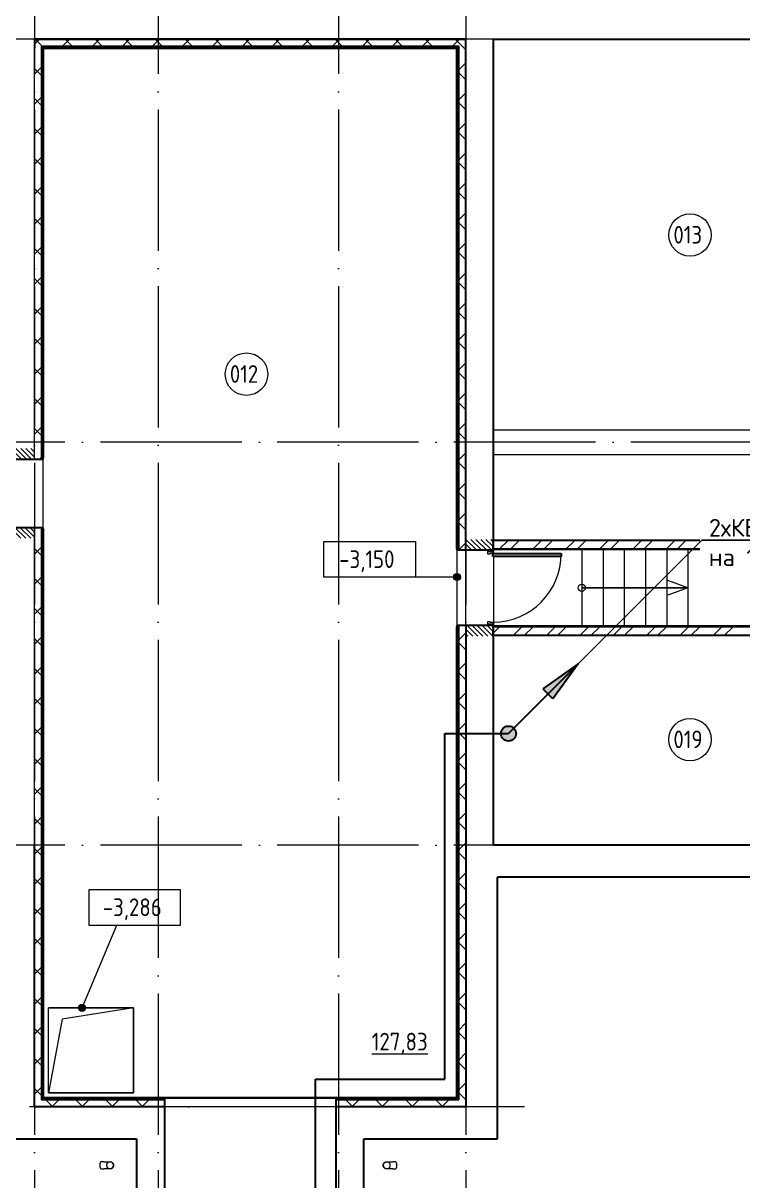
# Model space of a CAD drawing. Header units: millimetres. Extents: x -695119 to 412940, y -249585 to 622758.
# Drawn here: x -132743 to -122566, y 92041 to 108412 of the extents above; entities that cross this region are included whole.
import ezdxf
from ezdxf import colors
from ezdxf.entities.mleader import LeaderData, LeaderLine
from ezdxf.math import Vec2, Vec3

# ---------------------------------------------------------------- set-up
doc = ezdxf.new("R2010")
doc.units = ezdxf.units.MM
for name, pattern in [('ADSK_Линия сетки', [25, 20, -2.5, 0, -2.5]), ('ADSK_Сверху', [450, 300, -150]), ('ADSK_Штриховая_ш2 п1_5', [4.5, 3, -1.5])]:
    doc.linetypes.add(name, pattern=pattern)
for name, color, linetype, lineweight in [('_Схема', 5, 'Continuous', 30), ('Аннотация', 252, 'Continuous', 18), ('Двери', 8, 'Continuous', 9), ('Лестницы', 8, 'Continuous', 9), ('Линии', 7, 'Continuous', 9), ('Марки помещений', 8, 'Continuous', 20), ('Обобщенные модели', 8, 'Continuous', 18), ('Ограждение', 8, 'Continuous', 9), ('Оси', 252, 'Continuous', 9), ('Отметки', 252, 'Continuous', 9), ('Перекрытие', 252, 'Continuous', 18), ('Стены наружные', 252, 'Continuous', 18), ('Стены штриховка', 7, 'Continuous', 9), ('Стрелки', 7, 'Continuous', 30)]:
    doc.layers.add(name, color=color, linetype=linetype, lineweight=lineweight)
doc.layers.add('Узлы', color=7, linetype='Continuous')
doc.styles.add('GOST Common_2', font='', dxfattribs={"width": 0.9, "height": 250})
doc.styles.add('Mipgost_5', font='', dxfattribs={"height": 250})
doc.styles.get('GOST Common_2').set_extended_font_data('GOST type B')
doc.styles.get('Mipgost_5').set_extended_font_data('Mipgost')
pattern_1 = [(0, (-223608.85, 27487), (0, 600), []), (90, (-223608.85, 27487), (-600, 4e-14), [])]
pattern_2 = [(0, (-204647.66, -898.36), (0, 600), []), (90, (-204647.66, -898.36), (-600, 4e-14), [])]

# ---------------------------------------------------------------- blocks, each defined once
blk = doc.blocks.new('подвал')
at = {"layer": 'Двери', "lineweight": 18, "true_color": 0x636466}
h = blk.add_hatch(dxfattribs=at)
h.set_pattern_fill('FP_1', color=251, angle=90, style=0, pattern_type=2)
h.set_pattern_definition([(135, (-207428.634, 19436.906), (-35.3553, -35.3553), [])])
h.paths.add_polyline_path([(-207234, 18802), (-207234, 18952), (-207624, 18952), (-207624, 18802)])
h.paths.add_polyline_path([(-207624, 19922), (-207234, 19922), (-207234, 20072), (-207624, 20072)])
h = blk.add_hatch(dxfattribs=at)
h.set_pattern_fill('FP_1', color=251, angle=-90, style=0, pattern_type=2)
h.set_pattern_definition([(315, (-200943.634, 18101.907), (35.3553, 35.3553), [])])
h.paths.add_polyline_path([(-201134, 17417), (-200754, 17417), (-200754, 17567), (-201134, 17567)])
h.paths.add_polyline_path([(-201134, 18637), (-200754, 18637), (-200754, 18787), (-201134, 18787)])
at = {"layer": 'Ограждение', "true_color": 0x636466}
h = blk.add_hatch(dxfattribs=at)
h.set_pattern_fill('FP_27', color=251, style=0, pattern_type=2)
h.set_pattern_definition(pattern_1)
h.paths.add_polyline_path([(-207099, 25727), (-201269, 25727), (-201259, 25737), (-207109, 25737)])
h = blk.add_hatch(dxfattribs=at)
h.set_pattern_fill('FP_27', color=251, style=0, pattern_type=2)
h.set_pattern_definition(pattern_1)
h.paths.add_polyline_path([(-207099, 19937), (-207099, 25727), (-207109, 25737), (-207109, 19937)])
h = blk.add_hatch(dxfattribs=at)
h.set_pattern_fill('FP_27', color=251, style=0, pattern_type=2)
h.set_pattern_definition(pattern_1)
h.paths.add_polyline_path([(-201259, 18652), (-201259, 25737), (-201269, 25727), (-201269, 18652)])
h = blk.add_hatch(dxfattribs=at)
h.set_pattern_fill('FP_29', color=251, style=0, pattern_type=2)
h.set_pattern_definition(pattern_2)
h.paths.add_polyline_path([(-207109, 10887), (-207099, 10897), (-207099, 18937), (-207109, 18937), (-207109, 13979)])
h = blk.add_hatch(dxfattribs=at)
h.set_pattern_fill('FP_22', color=251, style=0, pattern_type=2)
h.set_pattern_definition(pattern_2)
h.paths.add_polyline_path([(-201259, 10887), (-201259, 17552), (-201269, 17552), (-201269, 10897)])
h = blk.add_hatch(dxfattribs=at)
h.set_pattern_fill('FP_28', color=251, style=0, pattern_type=2)
h.set_pattern_definition(pattern_2)
h.paths.add_polyline_path([(-201259, 10887), (-201269, 10897), (-207099, 10897), (-207109, 10887), (-202974, 10887)])
at = {"layer": 'Отметки', "true_color": 0x636466}
h = blk.add_hatch(color=251, dxfattribs=at)
edge = h.paths.add_edge_path()
edge.add_arc((-201259, 18255), 50, 0, 360)
h = blk.add_hatch(color=251, dxfattribs=at)
edge = h.paths.add_edge_path()
edge.add_arc((-206561, 12162), 50, 0, 360)
at = {"color": 251, "lineweight": 18, "true_color": 0x636466}
for p, q in [((-207034, 10962), (-207034, 12162)), ((-207034, 12162), (-205834, 12162)), ((-205834, 12162), (-206841, 12002)), ((-205834, 12162), (-205834, 10962)), ((-206841, 12002), (-207034, 10962)), ((-205834, 10962), (-207034, 10962))]:
    blk.add_line(p, q, dxfattribs=at)
at = {"layer": 'Аннотация', "color": 251, "lineweight": 20, "true_color": 0x636466}
for p, q in [((-203144, 18255), (-203144, 18755)), ((-203144, 18755), (-201844, 18755)), ((-201844, 18755), (-201844, 18255)), ((-201844, 18255), (-203144, 18255)), ((-197994, 18102), (-198276, 18205)), ((-197994, 18102), (-198276, 17999))]:
    blk.add_line(p, q, dxfattribs=at)
at = {"layer": 'Аннотация', "color": 251, "lineweight": 20, "true_color": 0x636466, "extrusion": (0, 0, -1)}
for p, q in [((-205167, 13833), (-206467, 13833)), ((-206467, 13833), (-206467, 13333)), ((-205167, 13333), (-205167, 13833)), ((-206467, 13333), (-205167, 13333))]:
    blk.add_line(p, q, dxfattribs=at)
at = {"layer": 'Аннотация', "color": 251, "lineweight": 20, "true_color": 0x636466}
blk.add_circle((-199494, 18102), 50, dxfattribs=at)
at = {"layer": 'Двери', "color": 251, "linetype": 'ADSK_Штриховая_ш2 п1_5', "true_color": 0x636466}
for p, q in [((-207234, 19922), (-207234, 20072)), ((-207624, 19922), (-207234, 19922)), ((-207234, 18952), (-207624, 18952)), ((-207234, 18802), (-207234, 18952)), ((-201134, 18787), (-201134, 18637)), ((-200754, 18637), (-200754, 18787)), ((-201134, 18637), (-200754, 18637)), ((-200754, 17567), (-201134, 17567)), ((-201134, 17567), (-201134, 17417)), ((-200754, 17417), (-200754, 17567))]:
    blk.add_line(p, q, dxfattribs=at)
at = {"layer": 'Двери', "color": 251, "true_color": 0x636466}
for p, q in [((-200824, 18637), (-200754, 18637)), ((-200824, 18617), (-200824, 18637)), ((-200824, 18577), (-200824, 18617)), ((-200824, 18617), (-200754, 18617)), ((-200754, 18617), (-200824, 18617)), ((-200794, 18577), (-200824, 18577)), ((-200794, 18587), (-200794, 18577)), ((-200754, 18587), (-200794, 18587)), ((-200754, 18637), (-200754, 18617)), ((-200754, 18617), (-200754, 18587)), ((-200824, 17627), (-200794, 17627)), ((-200824, 17587), (-200824, 17627)), ((-200754, 17587), (-200824, 17587)), ((-200824, 17567), (-200824, 17587)), ((-200824, 17587), (-200754, 17587)), ((-200754, 17567), (-200824, 17567)), ((-200794, 17627), (-200794, 17617)), ((-200794, 17617), (-200754, 17617)), ((-200754, 17617), (-200754, 17587)), ((-200754, 17587), (-200754, 17567))]:
    blk.add_line(p, q, dxfattribs=at)
at = {"layer": 'Двери', "color": 251, "lineweight": 30, "true_color": 0x636466}
for p, q in [((-200754, 18587), (-199784, 18587)), ((-200754, 18547), (-200754, 18587)), ((-199784, 18547), (-200754, 18547)), ((-199784, 18587), (-199784, 18547))]:
    blk.add_line(p, q, dxfattribs=at)
at = {"layer": 'Двери', "color": 251, "true_color": 0x636466}
blk.add_arc((-200754, 18587), 970, 270, 0, dxfattribs=at)
at = {"layer": 'Лестницы', "color": 251, "true_color": 0x636466}
for p, q in [((-199494, 18637), (-199494, 17567)), ((-199494, 18637), (-199494, 17567)), ((-199194, 18637), (-199194, 17567)), ((-199194, 18637), (-199194, 17567)), ((-198894, 18637), (-198894, 17567)), ((-198894, 18637), (-198894, 17567)), ((-198594, 18637), (-198594, 17567)), ((-198594, 18637), (-198594, 17567)), ((-198294, 18637), (-198294, 17567)), ((-198294, 18637), (-198294, 17567)), ((-197994, 18637), (-197994, 17567))]:
    blk.add_line(p, q, dxfattribs=at)
at = {"layer": 'Линии', "color": 251, "linetype": 'ADSK_Сверху', "ltscale": 100, "true_color": 0x636466}
for p, q in [((-200744, 20337), (-180279, 20337)), ((-200744, 19987), (-180279, 19987))]:
    blk.add_line(p, q, dxfattribs=at)
at = {"layer": 'Марки помещений', "color": 251, "true_color": 0x636466}
for centre in [(-197964, 23092), (-204236, 21123), (-197964, 15956)]:
    blk.add_circle(centre, 300, dxfattribs=at)
at = {"layer": 'Обобщенные модели', "color": 251, "true_color": 0x636466}
for p, q in [((-206252, 9986), (-206293, 9986)), ((-206293, 9886), (-206252, 9886)), ((-202125, 9986), (-202165, 9986)), ((-202165, 9886), (-202125, 9886))]:
    blk.add_line(p, q, dxfattribs=at)
at = {"layer": 'Обобщенные модели', "color": 251, "true_color": 0x636466, "flags": 128}
for points in [[(-206252, 9986), (-206247, 9986), (-206243, 9986), (-206238, 9986), (-206234, 9986), (-206229, 9986), (-206225, 9986), (-206221, 9986), (-206217, 9986), (-206213, 9986), (-206209, 9986), (-206205, 9986), (-206201, 9986), (-206198, 9986), (-206195, 9986), (-206192, 9986), (-206189, 9986), (-206186, 9986), (-206183, 9986), (-206181, 9986), (-206178, 9986), (-206176, 9986), (-206174, 9986), (-206173, 9986), (-206171, 9986), (-206170, 9986), (-206169, 9986), (-206168, 9986), (-206167, 9986), (-206166, 9986), (-206166, 9986), (-206166, 9986), (-206166, 9986)], [(-206166, 9886), (-206166, 9886), (-206166, 9886), (-206167, 9886), (-206167, 9886), (-206168, 9886), (-206169, 9886), (-206171, 9886), (-206172, 9886), (-206174, 9886), (-206176, 9886), (-206178, 9886), (-206180, 9886), (-206182, 9886), (-206185, 9886), (-206187, 9886), (-206190, 9886), (-206193, 9886), (-206197, 9886), (-206200, 9886), (-206204, 9886), (-206207, 9886), (-206211, 9886), (-206215, 9886), (-206219, 9886), (-206223, 9886), (-206227, 9886), (-206232, 9886), (-206236, 9886), (-206241, 9886), (-206245, 9886), (-206250, 9886), (-206252, 9886)], [(-206166, 9986), (-206164, 9986), (-206162, 9986), (-206160, 9986), (-206158, 9985), (-206156, 9985), (-206154, 9984), (-206152, 9984), (-206150, 9983), (-206148, 9983), (-206146, 9982), (-206144, 9981), (-206143, 9980), (-206141, 9979), (-206139, 9978), (-206137, 9977), (-206136, 9976), (-206134, 9975), (-206133, 9973), (-206131, 9972), (-206130, 9971), (-206128, 9969), (-206127, 9968), (-206126, 9966), (-206125, 9965), (-206124, 9963), (-206123, 9961), (-206122, 9959), (-206121, 9958), (-206120, 9956), (-206119, 9954), (-206118, 9952), (-206118, 9950), (-206117, 9948), (-206117, 9946), (-206116, 9944), (-206116, 9942), (-206116, 9940), (-206116, 9938), (-206116, 9936), (-206116, 9936)], [(-206116, 9936), (-206116, 9934), (-206116, 9932), (-206116, 9930), (-206116, 9928), (-206117, 9926), (-206117, 9924), (-206118, 9922), (-206118, 9920), (-206119, 9918), (-206120, 9916), (-206120, 9915), (-206121, 9913), (-206122, 9911), (-206123, 9909), (-206124, 9908), (-206126, 9906), (-206127, 9904), (-206128, 9903), (-206129, 9901), (-206131, 9900), (-206132, 9899), (-206134, 9897), (-206135, 9896), (-206137, 9895), (-206139, 9894), (-206140, 9893), (-206142, 9892), (-206144, 9891), (-206146, 9890), (-206148, 9889), (-206149, 9889), (-206151, 9888), (-206153, 9887), (-206155, 9887), (-206157, 9887), (-206159, 9886), (-206161, 9886), (-206163, 9886), (-206165, 9886), (-206166, 9886)], [(-202302, 9936), (-202302, 9938), (-202301, 9940), (-202301, 9942), (-202301, 9944), (-202301, 9946), (-202300, 9948), (-202300, 9950), (-202299, 9952), (-202298, 9954), (-202298, 9955), (-202297, 9957), (-202296, 9959), (-202295, 9961), (-202294, 9962), (-202293, 9964), (-202292, 9966), (-202291, 9967), (-202289, 9969), (-202288, 9970), (-202286, 9972), (-202285, 9973), (-202283, 9974), (-202282, 9976), (-202280, 9977), (-202279, 9978), (-202277, 9979), (-202275, 9980), (-202273, 9981), (-202272, 9982), (-202270, 9983), (-202268, 9983), (-202266, 9984), (-202264, 9984), (-202262, 9985), (-202260, 9985), (-202258, 9985), (-202256, 9986), (-202254, 9986), (-202252, 9986), (-202252, 9986)], [(-202252, 9886), (-202254, 9886), (-202256, 9886), (-202258, 9886), (-202260, 9887), (-202262, 9887), (-202264, 9887), (-202265, 9888), (-202267, 9888), (-202269, 9889), (-202271, 9890), (-202273, 9891), (-202275, 9892), (-202276, 9893), (-202278, 9894), (-202280, 9895), (-202281, 9896), (-202283, 9897), (-202285, 9898), (-202286, 9900), (-202288, 9901), (-202289, 9903), (-202290, 9904), (-202291, 9906), (-202293, 9907), (-202294, 9909), (-202295, 9911), (-202296, 9912), (-202297, 9914), (-202297, 9916), (-202298, 9918), (-202299, 9920), (-202300, 9922), (-202300, 9923), (-202301, 9925), (-202301, 9927), (-202301, 9929), (-202301, 9931), (-202302, 9933), (-202302, 9935), (-202302, 9936)], [(-202252, 9986), (-202252, 9986), (-202251, 9986), (-202251, 9986), (-202250, 9986), (-202249, 9986), (-202248, 9986), (-202247, 9986), (-202245, 9986), (-202244, 9986), (-202242, 9986), (-202240, 9986), (-202238, 9986), (-202235, 9986), (-202233, 9986), (-202230, 9986), (-202227, 9986), (-202224, 9986), (-202221, 9986), (-202217, 9986), (-202214, 9986), (-202210, 9986), (-202206, 9986), (-202202, 9986), (-202198, 9986), (-202194, 9986), (-202190, 9986), (-202186, 9986), (-202181, 9986), (-202177, 9986), (-202172, 9986), (-202167, 9986), (-202165, 9986)], [(-202165, 9886), (-202170, 9886), (-202175, 9886), (-202179, 9886), (-202184, 9886), (-202188, 9886), (-202192, 9886), (-202197, 9886), (-202201, 9886), (-202205, 9886), (-202209, 9886), (-202212, 9886), (-202216, 9886), (-202219, 9886), (-202223, 9886), (-202226, 9886), (-202229, 9886), (-202231, 9886), (-202234, 9886), (-202237, 9886), (-202239, 9886), (-202241, 9886), (-202243, 9886), (-202245, 9886), (-202246, 9886), (-202248, 9886), (-202249, 9886), (-202250, 9886), (-202250, 9886), (-202251, 9886), (-202251, 9886), (-202252, 9886), (-202252, 9886)]]:
    blk.add_lwpolyline(points, dxfattribs=at)
at = {"layer": 'Обобщенные модели', "color": 251, "true_color": 0x636466}
for centre, start, end in [((-206166, 9936), 0, 180), ((-206166, 9936), 180, 0), ((-202252, 9936), 0, 180), ((-202252, 9936), 180, 0)]:
    blk.add_arc(centre, 50, start, end, dxfattribs=at)
for centre, major_axis, start_param, end_param in [((-206293, 9936), (0, -50), 3.141593, 4.712389), ((-206293, 9936), (0, -50), 4.712389, 6.283185), ((-202125, 9936), (0, 50), 4.712389, 6.283185), ((-202125, 9936), (0, 50), 3.141593, 4.712389)]:
    blk.add_ellipse(centre, major_axis=major_axis, ratio=0.309017, start_param=start_param, end_param=end_param, dxfattribs=at)
at = {"layer": 'Ограждение', "color": 251, "true_color": 0x636466}
for p, q in [((-207099, 25727), (-207109, 25737)), ((-207109, 25737), (-207099, 25727)), ((-207099, 25727), (-201269, 25727)), ((-207099, 19937), (-207099, 25727)), ((-201259, 25737), (-201269, 25727)), ((-201269, 25727), (-201259, 25737)), ((-201269, 25727), (-201269, 18652)), ((-207099, 19937), (-207109, 19937)), ((-207109, 18937), (-207099, 18937)), ((-207099, 10897), (-207099, 18937)), ((-201259, 18652), (-201269, 18652)), ((-201269, 17552), (-201259, 17552)), ((-201269, 17552), (-201269, 10897)), ((-207109, 10887), (-207099, 10897)), ((-207099, 10897), (-207109, 10887)), ((-201269, 10897), (-207099, 10897)), ((-201259, 10887), (-201269, 10897)), ((-201269, 10897), (-201259, 10887))]:
    blk.add_line(p, q, dxfattribs=at)
at = {"layer": 'Оси', "color": 251, "linetype": 'ADSK_Линия сетки', "ltscale": 100, "true_color": 0x636466}
for p, q in [((-207234, 29868), (-207234, -28568)), ((-205484, 29868), (-205484, -28568)), ((-202934, 29868), (-202934, -28568)), ((-201134, 29868), (-201134, -28568)), ((-174301, 25862), (-244444, 25862)), ((-174301, 20162), (-244444, 20162)), ((-174301, 14462), (-244444, 14462)), ((-200304, 10762), (-244444, 10762))]:
    blk.add_line(p, q, dxfattribs=at)
at = {"layer": 'Отметки', "color": 251, "lineweight": 20, "true_color": 0x636466}
for p, q in [((-201967, 18255), (-202494, 18255)), ((-201259, 18255), (-201967, 18255)), ((-206561, 12162), (-206069, 13333)), ((-206069, 13333), (-205817, 13333))]:
    blk.add_line(p, q, dxfattribs=at)
at = {"layer": 'Отметки', "color": 251, "true_color": 0x636466}
for centre in [(-201259, 18255), (-206561, 12162)]:
    blk.add_circle(centre, 50, dxfattribs=at)
at = {"layer": 'Перекрытие', "color": 251, "true_color": 0x636466}
for p, q in [((-207109, 18952), (-207109, 19922)), ((-201259, 18637), (-201259, 17567)), ((-197994, 18637), (-197994, 17567)), ((-207034, 10962), (-207034, 12162)), ((-205834, 12162), (-207034, 12162)), ((-205834, 10962), (-205834, 12162)), ((-207034, 10962), (-205834, 10962))]:
    blk.add_line(p, q, dxfattribs=at)
at = {"layer": 'Стены наружные', "color": 251, "lineweight": 30, "true_color": 0x636466}
for p, q in [((-207234, 25862), (-201134, 25862)), ((-201134, 25862), (-207234, 25862)), ((-207234, 25862), (-207234, 25737)), ((-207109, 25737), (-201259, 25737)), ((-207109, 19922), (-207109, 25737)), ((-201259, 25737), (-201259, 18637)), ((-201134, 18637), (-201134, 25862)), ((-200744, 25862), (-185394, 25862)), ((-200744, 18637), (-200744, 25862)), ((-207639, 19922), (-207109, 19922)), ((-207109, 18952), (-207639, 18952)), ((-207109, 10887), (-207109, 18952)), ((-191254, 18772), (-200744, 18772)), ((-201259, 18637), (-200754, 18637)), ((-200754, 18637), (-200744, 18637)), ((-200744, 18652), (-191254, 18652)), ((-200754, 17567), (-201259, 17567)), ((-201259, 17567), (-201259, 10887)), ((-201134, 17567), (-201134, 10762)), ((-200744, 17567), (-200754, 17567)), ((-200744, 14462), (-200744, 17567)), ((-190184, 17552), (-200744, 17552)), ((-200744, 17432), (-190184, 17432)), ((-207234, 10762), (-207234, 14462)), ((-184754, 14462), (-200744, 14462)), ((-200684, 10312), (-200684, 14012)), ((-184754, 14012), (-200684, 14012)), ((-205389, 10887), (-207109, 10887)), ((-205389, -5888), (-205389, 10887)), ((-201259, 10887), (-202974, 10887)), ((-202974, 10887), (-202974, -5888)), ((-205389, 10762), (-207234, 10762)), ((-201134, 10762), (-202974, 10762)), ((-207684, 10312), (-205789, 10312)), ((-205789, 10312), (-205789, -5888)), ((-202574, 10312), (-200684, 10312)), ((-202574, -888), (-202574, 10312))]:
    blk.add_line(p, q, dxfattribs=at)
at = {"layer": 'Стены наружные', "color": 251, "linetype": 'Continuous', "lineweight": 9, "true_color": 0x636466}
for p, q in [((-207234, 25790), (-207162, 25862)), ((-207234, 25790), (-207162, 25862)), ((-207125, 25762), (-207225, 25862)), ((-207125, 25762), (-207225, 25862)), ((-207111, 25714), (-207109, 25714)), ((-207071, 25739), (-207071, 25737)), ((-206966, 25739), (-206966, 25737)), ((-206861, 25739), (-206861, 25737)), ((-206837, 25762), (-206737, 25862)), ((-206837, 25762), (-206737, 25862)), ((-206701, 25762), (-206801, 25862)), ((-206701, 25762), (-206801, 25862)), ((-206756, 25739), (-206756, 25737)), ((-206651, 25739), (-206651, 25737)), ((-206546, 25739), (-206546, 25737)), ((-206441, 25739), (-206441, 25737)), ((-206413, 25762), (-206313, 25862)), ((-206413, 25762), (-206313, 25862)), ((-206276, 25762), (-206376, 25862)), ((-206276, 25762), (-206376, 25862)), ((-206336, 25739), (-206336, 25737)), ((-206231, 25739), (-206231, 25737)), ((-206126, 25739), (-206126, 25737)), ((-206021, 25739), (-206021, 25737)), ((-205989, 25762), (-205889, 25862)), ((-205989, 25762), (-205889, 25862)), ((-205852, 25762), (-205952, 25862)), ((-205852, 25762), (-205952, 25862)), ((-205916, 25739), (-205916, 25737)), ((-205811, 25739), (-205811, 25737)), ((-205706, 25739), (-205706, 25737)), ((-205601, 25739), (-205601, 25737)), ((-205565, 25762), (-205465, 25862)), ((-205565, 25762), (-205465, 25862)), ((-205428, 25762), (-205528, 25862)), ((-205428, 25762), (-205528, 25862)), ((-205496, 25739), (-205496, 25737)), ((-205391, 25739), (-205391, 25737)), ((-205286, 25739), (-205286, 25737)), ((-205181, 25739), (-205181, 25737)), ((-205140, 25762), (-205040, 25862)), ((-205140, 25762), (-205040, 25862)), ((-205004, 25762), (-205104, 25862)), ((-205004, 25762), (-205104, 25862)), ((-205076, 25739), (-205076, 25737)), ((-204971, 25739), (-204971, 25737)), ((-204866, 25739), (-204866, 25737)), ((-204761, 25739), (-204761, 25737)), ((-204716, 25762), (-204616, 25862)), ((-204716, 25762), (-204616, 25862)), ((-204579, 25762), (-204679, 25862)), ((-204579, 25762), (-204679, 25862)), ((-204656, 25739), (-204656, 25737)), ((-204551, 25739), (-204551, 25737)), ((-204446, 25739), (-204446, 25737)), ((-204341, 25739), (-204341, 25737)), ((-204292, 25762), (-204192, 25862)), ((-204292, 25762), (-204192, 25862)), ((-204155, 25762), (-204255, 25862)), ((-204155, 25762), (-204255, 25862)), ((-204236, 25739), (-204236, 25737)), ((-204131, 25739), (-204131, 25737)), ((-204026, 25739), (-204026, 25737)), ((-203921, 25739), (-203921, 25737)), ((-203867, 25762), (-203767, 25862)), ((-203867, 25762), (-203767, 25862)), ((-203731, 25762), (-203831, 25862)), ((-203731, 25762), (-203831, 25862)), ((-203816, 25739), (-203816, 25737)), ((-203711, 25739), (-203711, 25737)), ((-203606, 25739), (-203606, 25737)), ((-203501, 25739), (-203501, 25737)), ((-203443, 25762), (-203343, 25862)), ((-203443, 25762), (-203343, 25862)), ((-203306, 25762), (-203406, 25862)), ((-203306, 25762), (-203406, 25862)), ((-203396, 25739), (-203396, 25737)), ((-203291, 25739), (-203291, 25737)), ((-203186, 25739), (-203186, 25737)), ((-203081, 25739), (-203081, 25737)), ((-203019, 25762), (-202919, 25862)), ((-203019, 25762), (-202919, 25862)), ((-202882, 25762), (-202982, 25862)), ((-202882, 25762), (-202982, 25862)), ((-202976, 25739), (-202976, 25737)), ((-202871, 25739), (-202871, 25737)), ((-202766, 25739), (-202766, 25737)), ((-202661, 25739), (-202661, 25737)), ((-202595, 25762), (-202495, 25862)), ((-202595, 25762), (-202495, 25862)), ((-202458, 25762), (-202558, 25862)), ((-202458, 25762), (-202558, 25862)), ((-202556, 25739), (-202556, 25737)), ((-202451, 25739), (-202451, 25737)), ((-202346, 25739), (-202346, 25737)), ((-202241, 25739), (-202241, 25737)), ((-202170, 25762), (-202070, 25862)), ((-202170, 25762), (-202070, 25862)), ((-202136, 25739), (-202136, 25737)), ((-202034, 25762), (-202134, 25862)), ((-202034, 25762), (-202134, 25862)), ((-202031, 25739), (-202031, 25737)), ((-201926, 25739), (-201926, 25737)), ((-201821, 25739), (-201821, 25737)), ((-201746, 25762), (-201646, 25862)), ((-201746, 25762), (-201646, 25862)), ((-201716, 25739), (-201716, 25737)), ((-201609, 25762), (-201709, 25862)), ((-201609, 25762), (-201709, 25862)), ((-201611, 25739), (-201611, 25737)), ((-201506, 25739), (-201506, 25737)), ((-201401, 25739), (-201401, 25737)), ((-201322, 25762), (-201222, 25862)), ((-201322, 25762), (-201222, 25862)), ((-201296, 25739), (-201296, 25737)), ((-201185, 25762), (-201285, 25862)), ((-201185, 25762), (-201285, 25862)), ((-201134, 25710), (-201185, 25762)), ((-201134, 25710), (-201185, 25762)), ((-207111, 25609), (-207109, 25609)), ((-201256, 25652), (-201259, 25652)), ((-201256, 25547), (-201259, 25547)), ((-207234, 25366), (-207134, 25466)), ((-207234, 25366), (-207134, 25466)), ((-207134, 25346), (-207234, 25446)), ((-207134, 25346), (-207234, 25446)), ((-207111, 25504), (-207109, 25504)), ((-207111, 25399), (-207109, 25399)), ((-201256, 25442), (-201259, 25442)), ((-201234, 25426), (-201134, 25526)), ((-201234, 25426), (-201134, 25526)), ((-201134, 25286), (-201234, 25386)), ((-201134, 25286), (-201234, 25386)), ((-207111, 25294), (-207109, 25294)), ((-201256, 25337), (-201259, 25337)), ((-201256, 25232), (-201259, 25232)), ((-207111, 25189), (-207109, 25189)), ((-207111, 25084), (-207109, 25084)), ((-201256, 25127), (-201259, 25127)), ((-201234, 25002), (-201134, 25102)), ((-201234, 25002), (-201134, 25102)), ((-207234, 24941), (-207134, 25041)), ((-207234, 24941), (-207134, 25041)), ((-207134, 24922), (-207234, 25022)), ((-207134, 24922), (-207234, 25022)), ((-207111, 24979), (-207109, 24979)), ((-201256, 25022), (-201259, 25022)), ((-201256, 24917), (-201259, 24917)), ((-201134, 24862), (-201234, 24962)), ((-201134, 24862), (-201234, 24962)), ((-207111, 24874), (-207109, 24874)), ((-207111, 24769), (-207109, 24769)), ((-201256, 24812), (-201259, 24812)), ((-207234, 24517), (-207134, 24617)), ((-207234, 24517), (-207134, 24617)), ((-207134, 24498), (-207234, 24598)), ((-207134, 24498), (-207234, 24598)), ((-207111, 24664), (-207109, 24664)), ((-207111, 24559), (-207109, 24559)), ((-201256, 24707), (-201259, 24707)), ((-201256, 24602), (-201259, 24602)), ((-201234, 24577), (-201134, 24677)), ((-201234, 24577), (-201134, 24677)), ((-207111, 24454), (-207109, 24454)), ((-201256, 24497), (-201259, 24497)), ((-201134, 24438), (-201234, 24538)), ((-201134, 24438), (-201234, 24538)), ((-207111, 24349), (-207109, 24349)), ((-207111, 24244), (-207109, 24244)), ((-201256, 24392), (-201259, 24392)), ((-201256, 24287), (-201259, 24287)), ((-201234, 24153), (-201134, 24253)), ((-201234, 24153), (-201134, 24253)), ((-207234, 24093), (-207134, 24193)), ((-207234, 24093), (-207134, 24193)), ((-207134, 24074), (-207234, 24174)), ((-207134, 24074), (-207234, 24174)), ((-207111, 24139), (-207109, 24139)), ((-201256, 24182), (-201259, 24182)), ((-201256, 24077), (-201259, 24077)), ((-201134, 24013), (-201234, 24113)), ((-201134, 24013), (-201234, 24113)), ((-207111, 24034), (-207109, 24034)), ((-207111, 23929), (-207109, 23929)), ((-201256, 23972), (-201259, 23972)), ((-207234, 23669), (-207134, 23769)), ((-207234, 23669), (-207134, 23769)), ((-207134, 23649), (-207234, 23749)), ((-207134, 23649), (-207234, 23749)), ((-207111, 23824), (-207109, 23824)), ((-201256, 23867), (-201259, 23867)), ((-201256, 23762), (-201259, 23762)), ((-201234, 23729), (-201134, 23829)), ((-201234, 23729), (-201134, 23829)), ((-207111, 23719), (-207109, 23719)), ((-207111, 23614), (-207109, 23614)), ((-201256, 23657), (-201259, 23657)), ((-201134, 23589), (-201234, 23689)), ((-201134, 23589), (-201234, 23689)), ((-207111, 23509), (-207109, 23509)), ((-201256, 23552), (-201259, 23552)), ((-201256, 23447), (-201259, 23447)), ((-207234, 23244), (-207134, 23344)), ((-207234, 23244), (-207134, 23344)), ((-207134, 23225), (-207234, 23325)), ((-207134, 23225), (-207234, 23325)), ((-207111, 23404), (-207109, 23404)), ((-207111, 23299), (-207109, 23299)), ((-201256, 23342), (-201259, 23342)), ((-201234, 23305), (-201134, 23405)), ((-201234, 23305), (-201134, 23405)), ((-201134, 23165), (-201234, 23265)), ((-201134, 23165), (-201234, 23265)), ((-207111, 23194), (-207109, 23194)), ((-207111, 23089), (-207109, 23089)), ((-201256, 23237), (-201259, 23237)), ((-201256, 23132), (-201259, 23132)), ((-207234, 22820), (-207134, 22920)), ((-207234, 22820), (-207134, 22920)), ((-207111, 22984), (-207109, 22984)), ((-201256, 23027), (-201259, 23027)), ((-201256, 22922), (-201259, 22922)), ((-201234, 22880), (-201134, 22980)), ((-201234, 22880), (-201134, 22980)), ((-207134, 22801), (-207234, 22901)), ((-207134, 22801), (-207234, 22901)), ((-207111, 22879), (-207109, 22879)), ((-207111, 22774), (-207109, 22774)), ((-201256, 22817), (-201259, 22817)), ((-201134, 22741), (-201234, 22841)), ((-201134, 22741), (-201234, 22841)), ((-207111, 22669), (-207109, 22669)), ((-201256, 22712), (-201259, 22712)), ((-201256, 22607), (-201259, 22607)), ((-207234, 22396), (-207134, 22496)), ((-207234, 22396), (-207134, 22496)), ((-207134, 22377), (-207234, 22477)), ((-207134, 22377), (-207234, 22477)), ((-207111, 22564), (-207109, 22564)), ((-207111, 22459), (-207109, 22459)), ((-201256, 22502), (-201259, 22502)), ((-201234, 22456), (-201134, 22556)), ((-201234, 22456), (-201134, 22556)), ((-207111, 22354), (-207109, 22354)), ((-201256, 22397), (-201259, 22397)), ((-201256, 22292), (-201259, 22292)), ((-201134, 22316), (-201234, 22416)), ((-201134, 22316), (-201234, 22416)), ((-207111, 22249), (-207109, 22249)), ((-207111, 22144), (-207109, 22144)), ((-201256, 22187), (-201259, 22187)), ((-201234, 22032), (-201134, 22132)), ((-201234, 22032), (-201134, 22132)), ((-207234, 21972), (-207134, 22072)), ((-207234, 21972), (-207134, 22072)), ((-207134, 21952), (-207234, 22052)), ((-207134, 21952), (-207234, 22052)), ((-207111, 22039), (-207109, 22039)), ((-201256, 22082), (-201259, 22082)), ((-201256, 21977), (-201259, 21977)), ((-201134, 21892), (-201234, 21992)), ((-201134, 21892), (-201234, 21992)), ((-207111, 21934), (-207109, 21934)), ((-207111, 21829), (-207109, 21829)), ((-201256, 21872), (-201259, 21872)), ((-207234, 21547), (-207134, 21647)), ((-207234, 21547), (-207134, 21647)), ((-207134, 21528), (-207234, 21628)), ((-207134, 21528), (-207234, 21628)), ((-207111, 21724), (-207109, 21724)), ((-207111, 21619), (-207109, 21619)), ((-201256, 21767), (-201259, 21767)), ((-201256, 21662), (-201259, 21662)), ((-201234, 21608), (-201134, 21708)), ((-201234, 21608), (-201134, 21708)), ((-207111, 21514), (-207109, 21514)), ((-201256, 21557), (-201259, 21557)), ((-201256, 21452), (-201259, 21452)), ((-201134, 21468), (-201234, 21568)), ((-201134, 21468), (-201234, 21568)), ((-207111, 21409), (-207109, 21409)), ((-207111, 21304), (-207109, 21304)), ((-201256, 21347), (-201259, 21347)), ((-201234, 21183), (-201134, 21283)), ((-201234, 21183), (-201134, 21283)), ((-207234, 21123), (-207134, 21223)), ((-207234, 21123), (-207134, 21223)), ((-207134, 21104), (-207234, 21204)), ((-207134, 21104), (-207234, 21204)), ((-207111, 21199), (-207109, 21199)), ((-201256, 21242), (-201259, 21242)), ((-201256, 21137), (-201259, 21137)), ((-201134, 21043), (-201234, 21143)), ((-201134, 21043), (-201234, 21143)), ((-207111, 21094), (-207109, 21094)), ((-207111, 20989), (-207109, 20989)), ((-201256, 21032), (-201259, 21032)), ((-207234, 20699), (-207134, 20799)), ((-207234, 20699), (-207134, 20799)), ((-207111, 20884), (-207109, 20884)), ((-201256, 20927), (-201259, 20927)), ((-201256, 20822), (-201259, 20822)), ((-201234, 20759), (-201134, 20859)), ((-201234, 20759), (-201134, 20859)), ((-207134, 20679), (-207234, 20779)), ((-207134, 20679), (-207234, 20779)), ((-207111, 20779), (-207109, 20779)), ((-207111, 20674), (-207109, 20674)), ((-201256, 20717), (-201259, 20717)), ((-201134, 20619), (-201234, 20719)), ((-201134, 20619), (-201234, 20719)), ((-207111, 20569), (-207109, 20569)), ((-207111, 20464), (-207109, 20464)), ((-201256, 20612), (-201259, 20612)), ((-201256, 20507), (-201259, 20507)), ((-207234, 20274), (-207134, 20374)), ((-207234, 20274), (-207134, 20374)), ((-207134, 20255), (-207234, 20355)), ((-207134, 20255), (-207234, 20355)), ((-207111, 20359), (-207109, 20359)), ((-201256, 20402), (-201259, 20402)), ((-201234, 20335), (-201134, 20435)), ((-201234, 20335), (-201134, 20435)), ((-207111, 20254), (-207109, 20254)), ((-207111, 20149), (-207109, 20149)), ((-201256, 20297), (-201259, 20297)), ((-201256, 20192), (-201259, 20192)), ((-201134, 20195), (-201234, 20295)), ((-201134, 20195), (-201234, 20295)), ((-207111, 20044), (-207109, 20044)), ((-201256, 20087), (-201259, 20087)), ((-201256, 19982), (-201259, 19982)), ((-201234, 19910), (-201134, 20010)), ((-201234, 19910), (-201134, 20010)), ((-207225, 19922), (-207234, 19931)), ((-207225, 19922), (-207234, 19931)), ((-207162, 19922), (-207134, 19950)), ((-207162, 19922), (-207134, 19950)), ((-207111, 19939), (-207109, 19939)), ((-201256, 19877), (-201259, 19877)), ((-201134, 19771), (-201234, 19871)), ((-201134, 19771), (-201234, 19871)), ((-201256, 19772), (-201259, 19772)), ((-201256, 19667), (-201259, 19667)), ((-201256, 19562), (-201259, 19562)), ((-201234, 19486), (-201134, 19586)), ((-201234, 19486), (-201134, 19586)), ((-201256, 19457), (-201259, 19457)), ((-201256, 19352), (-201259, 19352)), ((-201134, 19346), (-201234, 19446)), ((-201134, 19346), (-201234, 19446)), ((-201256, 19247), (-201259, 19247)), ((-201234, 19062), (-201134, 19162)), ((-201234, 19062), (-201134, 19162)), ((-201256, 19142), (-201259, 19142)), ((-201256, 19037), (-201259, 19037)), ((-201134, 18922), (-201234, 19022)), ((-201134, 18922), (-201234, 19022)), ((-207111, 18889), (-207109, 18889)), ((-201256, 18932), (-201259, 18932)), ((-201256, 18827), (-201259, 18827)), ((-207234, 18577), (-207134, 18677)), ((-207234, 18577), (-207134, 18677)), ((-207111, 18784), (-207109, 18784)), ((-207111, 18679), (-207109, 18679)), ((-201256, 18722), (-201259, 18722)), ((-201234, 18638), (-201134, 18738)), ((-201234, 18638), (-201134, 18738)), ((-200656, 18652), (-200536, 18772)), ((-200499, 18652), (-200379, 18772)), ((-200184, 18652), (-200064, 18772)), ((-200027, 18652), (-199907, 18772)), ((-199713, 18652), (-199593, 18772)), ((-199556, 18652), (-199436, 18772)), ((-199241, 18652), (-199121, 18772)), ((-199084, 18652), (-198964, 18772)), ((-198770, 18652), (-198650, 18772)), ((-198613, 18652), (-198493, 18772)), ((-198298, 18652), (-198178, 18772)), ((-198141, 18652), (-198021, 18772)), ((-197827, 18652), (-197707, 18772)), ((-197670, 18652), (-197550, 18772)), ((-197355, 18652), (-197235, 18772)), ((-207134, 18558), (-207234, 18658)), ((-207134, 18558), (-207234, 18658)), ((-207111, 18574), (-207109, 18574)), ((-207111, 18469), (-207109, 18469)), ((-207111, 18364), (-207109, 18364)), ((-207234, 18153), (-207134, 18253)), ((-207234, 18153), (-207134, 18253)), ((-207134, 18134), (-207234, 18234)), ((-207134, 18134), (-207234, 18234)), ((-207111, 18259), (-207109, 18259)), ((-207111, 18154), (-207109, 18154)), ((-207111, 18049), (-207109, 18049)), ((-207111, 17944), (-207109, 17944)), ((-207234, 17729), (-207134, 17829)), ((-207234, 17729), (-207134, 17829)), ((-207134, 17710), (-207234, 17810)), ((-207134, 17710), (-207234, 17810)), ((-207111, 17839), (-207109, 17839)), ((-207111, 17734), (-207109, 17734)), ((-207111, 17629), (-207109, 17629)), ((-207111, 17524), (-207109, 17524)), ((-200744, 17464), (-200656, 17552)), ((-200461, 17432), (-200341, 17552)), ((-200304, 17432), (-200184, 17552)), ((-199990, 17432), (-199870, 17552)), ((-199833, 17432), (-199713, 17552)), ((-199518, 17432), (-199398, 17552)), ((-199361, 17432), (-199241, 17552)), ((-199047, 17432), (-198927, 17552)), ((-198890, 17432), (-198770, 17552)), ((-198575, 17432), (-198455, 17552)), ((-198418, 17432), (-198298, 17552)), ((-198104, 17432), (-197984, 17552)), ((-197947, 17432), (-197827, 17552)), ((-197633, 17432), (-197513, 17552)), ((-197475, 17432), (-197355, 17552)), ((-207234, 17305), (-207134, 17405)), ((-207234, 17305), (-207134, 17405)), ((-207134, 17285), (-207234, 17385)), ((-207134, 17285), (-207234, 17385)), ((-207111, 17419), (-207109, 17419)), ((-201256, 17462), (-201259, 17462)), ((-201256, 17357), (-201259, 17357)), ((-201234, 17365), (-201134, 17465)), ((-201234, 17365), (-201134, 17465)), ((-207111, 17314), (-207109, 17314)), ((-207111, 17209), (-207109, 17209)), ((-201256, 17252), (-201259, 17252)), ((-201134, 17225), (-201234, 17325)), ((-201134, 17225), (-201234, 17325)), ((-207111, 17104), (-207109, 17104)), ((-201256, 17147), (-201259, 17147)), ((-201256, 17042), (-201259, 17042)), ((-201234, 16941), (-201134, 17041)), ((-201234, 16941), (-201134, 17041)), ((-207234, 16880), (-207134, 16980)), ((-207234, 16880), (-207134, 16980)), ((-207134, 16861), (-207234, 16961)), ((-207134, 16861), (-207234, 16961)), ((-207111, 16999), (-207109, 16999)), ((-207111, 16894), (-207109, 16894)), ((-201256, 16937), (-201259, 16937)), ((-201134, 16801), (-201234, 16901)), ((-201134, 16801), (-201234, 16901)), ((-207111, 16789), (-207109, 16789)), ((-201256, 16832), (-201259, 16832)), ((-201256, 16727), (-201259, 16727)), ((-207234, 16456), (-207134, 16556)), ((-207234, 16456), (-207134, 16556)), ((-207134, 16437), (-207234, 16537)), ((-207134, 16437), (-207234, 16537)), ((-207111, 16684), (-207109, 16684)), ((-207111, 16579), (-207109, 16579)), ((-201256, 16622), (-201259, 16622)), ((-201234, 16516), (-201134, 16616)), ((-201234, 16516), (-201134, 16616)), ((-207111, 16474), (-207109, 16474)), ((-201256, 16517), (-201259, 16517)), ((-201256, 16412), (-201259, 16412)), ((-201134, 16377), (-201234, 16477)), ((-201134, 16377), (-201234, 16477)), ((-207111, 16369), (-207109, 16369)), ((-207111, 16264), (-207109, 16264)), ((-201256, 16307), (-201259, 16307)), ((-207234, 16032), (-207134, 16132)), ((-207234, 16032), (-207134, 16132)), ((-207134, 16013), (-207234, 16113)), ((-207134, 16013), (-207234, 16113)), ((-207111, 16159), (-207109, 16159)), ((-207111, 16054), (-207109, 16054)), ((-201256, 16202), (-201259, 16202)), ((-201256, 16097), (-201259, 16097)), ((-201234, 16092), (-201134, 16192)), ((-201234, 16092), (-201134, 16192)), ((-201134, 15952), (-201234, 16052)), ((-201134, 15952), (-201234, 16052)), ((-207111, 15949), (-207109, 15949)), ((-201256, 15992), (-201259, 15992)), ((-201256, 15887), (-201259, 15887)), ((-207111, 15844), (-207109, 15844)), ((-207111, 15739), (-207109, 15739)), ((-201256, 15782), (-201259, 15782)), ((-201234, 15668), (-201134, 15768)), ((-201234, 15668), (-201134, 15768)), ((-207234, 15608), (-207134, 15708)), ((-207234, 15608), (-207134, 15708)), ((-207134, 15588), (-207234, 15688)), ((-207134, 15588), (-207234, 15688)), ((-207111, 15634), (-207109, 15634)), ((-201256, 15677), (-201259, 15677)), ((-201256, 15572), (-201259, 15572)), ((-201134, 15528), (-201234, 15628)), ((-201134, 15528), (-201234, 15628)), ((-207111, 15529), (-207109, 15529)), ((-207111, 15424), (-207109, 15424)), ((-201256, 15467), (-201259, 15467)), ((-207234, 15183), (-207134, 15283)), ((-207234, 15183), (-207134, 15283)), ((-207134, 15164), (-207234, 15264)), ((-207134, 15164), (-207234, 15264)), ((-207111, 15319), (-207109, 15319)), ((-201256, 15362), (-201259, 15362)), ((-201256, 15257), (-201259, 15257)), ((-201234, 15244), (-201134, 15344)), ((-201234, 15244), (-201134, 15344)), ((-207111, 15214), (-207109, 15214)), ((-207111, 15109), (-207109, 15109)), ((-201256, 15152), (-201259, 15152)), ((-201134, 15104), (-201234, 15204)), ((-201134, 15104), (-201234, 15204)), ((-207111, 15004), (-207109, 15004)), ((-207111, 14899), (-207109, 14899)), ((-201256, 15047), (-201259, 15047)), ((-201256, 14942), (-201259, 14942)), ((-201234, 14819), (-201134, 14919)), ((-201234, 14819), (-201134, 14919)), ((-207234, 14759), (-207134, 14859)), ((-207234, 14759), (-207134, 14859)), ((-207134, 14740), (-207234, 14840)), ((-207134, 14740), (-207234, 14840)), ((-207111, 14794), (-207109, 14794)), ((-201256, 14837), (-201259, 14837)), ((-201134, 14679), (-201234, 14779)), ((-201134, 14679), (-201234, 14779)), ((-207111, 14689), (-207109, 14689)), ((-207111, 14584), (-207109, 14584)), ((-201256, 14732), (-201259, 14732)), ((-201256, 14627), (-201259, 14627)), ((-207234, 14335), (-207134, 14435)), ((-207234, 14335), (-207134, 14435)), ((-207134, 14316), (-207234, 14416)), ((-207134, 14316), (-207234, 14416)), ((-207111, 14479), (-207109, 14479)), ((-201256, 14522), (-201259, 14522)), ((-201256, 14417), (-201259, 14417)), ((-201234, 14395), (-201134, 14495)), ((-201234, 14395), (-201134, 14495)), ((-207111, 14374), (-207109, 14374)), ((-207111, 14269), (-207109, 14269)), ((-201256, 14312), (-201259, 14312)), ((-201134, 14255), (-201234, 14355)), ((-201134, 14255), (-201234, 14355)), ((-207111, 14164), (-207109, 14164)), ((-201256, 14207), (-201259, 14207)), ((-201256, 14102), (-201259, 14102)), ((-207234, 13910), (-207134, 14010)), ((-207234, 13910), (-207134, 14010)), ((-207134, 13891), (-207234, 13991)), ((-207134, 13891), (-207234, 13991)), ((-207111, 14059), (-207109, 14059)), ((-207111, 13954), (-207109, 13954)), ((-201256, 13997), (-201259, 13997)), ((-201234, 13971), (-201134, 14071)), ((-201234, 13971), (-201134, 14071)), ((-201134, 13831), (-201234, 13931)), ((-201134, 13831), (-201234, 13931)), ((-207111, 13849), (-207109, 13849)), ((-201256, 13892), (-201259, 13892)), ((-201256, 13787), (-201259, 13787)), ((-207111, 13744), (-207109, 13744)), ((-207111, 13639), (-207109, 13639)), ((-201256, 13682), (-201259, 13682)), ((-201234, 13547), (-201134, 13647)), ((-201234, 13547), (-201134, 13647)), ((-207234, 13486), (-207134, 13586)), ((-207234, 13486), (-207134, 13586)), ((-207134, 13467), (-207234, 13567)), ((-207134, 13467), (-207234, 13567)), ((-207111, 13534), (-207109, 13534)), ((-207111, 13429), (-207109, 13429)), ((-201256, 13577), (-201259, 13577)), ((-201256, 13472), (-201259, 13472)), ((-201134, 13407), (-201234, 13507)), ((-201134, 13407), (-201234, 13507)), ((-207111, 13324), (-207109, 13324)), ((-201256, 13367), (-201259, 13367)), ((-201256, 13262), (-201259, 13262)), ((-207234, 13062), (-207134, 13162)), ((-207234, 13062), (-207134, 13162)), ((-207134, 13043), (-207234, 13143)), ((-207134, 13043), (-207234, 13143)), ((-207111, 13219), (-207109, 13219)), ((-207111, 13114), (-207109, 13114)), ((-201256, 13157), (-201259, 13157)), ((-201234, 13122), (-201134, 13222)), ((-201234, 13122), (-201134, 13222)), ((-207111, 13009), (-207109, 13009)), ((-201256, 13052), (-201259, 13052)), ((-201256, 12947), (-201259, 12947)), ((-201134, 12982), (-201234, 13082)), ((-201134, 12982), (-201234, 13082)), ((-207111, 12904), (-207109, 12904)), ((-207111, 12799), (-207109, 12799)), ((-201256, 12842), (-201259, 12842)), ((-201234, 12698), (-201134, 12798)), ((-201234, 12698), (-201134, 12798)), ((-207234, 12638), (-207134, 12738)), ((-207234, 12638), (-207134, 12738)), ((-207134, 12618), (-207234, 12718)), ((-207134, 12618), (-207234, 12718)), ((-207111, 12694), (-207109, 12694)), ((-201256, 12737), (-201259, 12737)), ((-201256, 12632), (-201259, 12632)), ((-201134, 12558), (-201234, 12658)), ((-201134, 12558), (-201234, 12658)), ((-207111, 12589), (-207109, 12589)), ((-207111, 12484), (-207109, 12484)), ((-201256, 12527), (-201259, 12527)), ((-207234, 12213), (-207134, 12313)), ((-207234, 12213), (-207134, 12313)), ((-207134, 12194), (-207234, 12294)), ((-207134, 12194), (-207234, 12294)), ((-207111, 12379), (-207109, 12379)), ((-201256, 12422), (-201259, 12422)), ((-201256, 12317), (-201259, 12317)), ((-201234, 12274), (-201134, 12374)), ((-201234, 12274), (-201134, 12374)), ((-207111, 12274), (-207109, 12274)), ((-207111, 12169), (-207109, 12169)), ((-201256, 12212), (-201259, 12212)), ((-201134, 12134), (-201234, 12234)), ((-201134, 12134), (-201234, 12234)), ((-207111, 12064), (-207109, 12064)), ((-207111, 11959), (-207109, 11959)), ((-201256, 12107), (-201259, 12107)), ((-201256, 12002), (-201259, 12002)), ((-207234, 11789), (-207134, 11889)), ((-207234, 11789), (-207134, 11889)), ((-207134, 11770), (-207234, 11870)), ((-207134, 11770), (-207234, 11870)), ((-207111, 11854), (-207109, 11854)), ((-201256, 11897), (-201259, 11897)), ((-201256, 11792), (-201259, 11792)), ((-201234, 11849), (-201134, 11949)), ((-201234, 11849), (-201134, 11949)), ((-201134, 11710), (-201234, 11810)), ((-201134, 11710), (-201234, 11810)), ((-207111, 11749), (-207109, 11749)), ((-207111, 11644), (-207109, 11644)), ((-201256, 11687), (-201259, 11687)), ((-207234, 11365), (-207134, 11465)), ((-207234, 11365), (-207134, 11465)), ((-207111, 11539), (-207109, 11539)), ((-201256, 11582), (-201259, 11582)), ((-201256, 11477), (-201259, 11477)), ((-201234, 11425), (-201134, 11525)), ((-201234, 11425), (-201134, 11525)), ((-207134, 11346), (-207234, 11446)), ((-207134, 11346), (-207234, 11446)), ((-207111, 11434), (-207109, 11434)), ((-207111, 11329), (-207109, 11329)), ((-201256, 11372), (-201259, 11372)), ((-201134, 11285), (-201234, 11385)), ((-201134, 11285), (-201234, 11385)), ((-207111, 11224), (-207109, 11224)), ((-201256, 11267), (-201259, 11267)), ((-201256, 11162), (-201259, 11162)), ((-207234, 10941), (-207134, 11041)), ((-207234, 10941), (-207134, 11041)), ((-207134, 10921), (-207234, 11021)), ((-207134, 10921), (-207234, 11021)), ((-207111, 11119), (-207109, 11119)), ((-207111, 11014), (-207109, 11014)), ((-201256, 11057), (-201259, 11057)), ((-201234, 11001), (-201134, 11101)), ((-201234, 11001), (-201134, 11101)), ((-207111, 10909), (-207109, 10909)), ((-206974, 10762), (-207074, 10862)), ((-206974, 10762), (-207074, 10862)), ((-207028, 10884), (-207028, 10887)), ((-206988, 10762), (-206888, 10862)), ((-206988, 10762), (-206888, 10862)), ((-206923, 10884), (-206923, 10887)), ((-206818, 10884), (-206818, 10887)), ((-206713, 10884), (-206713, 10887)), ((-206550, 10762), (-206650, 10862)), ((-206550, 10762), (-206650, 10862)), ((-206608, 10884), (-206608, 10887)), ((-206564, 10762), (-206464, 10862)), ((-206564, 10762), (-206464, 10862)), ((-206503, 10884), (-206503, 10887)), ((-206398, 10884), (-206398, 10887)), ((-206293, 10884), (-206293, 10887)), ((-206126, 10762), (-206226, 10862)), ((-206126, 10762), (-206226, 10862)), ((-206188, 10884), (-206188, 10887)), ((-206140, 10762), (-206040, 10862)), ((-206140, 10762), (-206040, 10862)), ((-206083, 10884), (-206083, 10887)), ((-205978, 10884), (-205978, 10887)), ((-205873, 10884), (-205873, 10887)), ((-205701, 10762), (-205801, 10862)), ((-205701, 10762), (-205801, 10862)), ((-205768, 10884), (-205768, 10887)), ((-205715, 10762), (-205615, 10862)), ((-205715, 10762), (-205615, 10862)), ((-205663, 10884), (-205663, 10887)), ((-205558, 10884), (-205558, 10887)), ((-205453, 10884), (-205453, 10887)), ((-202933, 10884), (-202933, 10887)), ((-202731, 10762), (-202831, 10862)), ((-202731, 10762), (-202831, 10862)), ((-202828, 10884), (-202828, 10887)), ((-202745, 10762), (-202645, 10862)), ((-202745, 10762), (-202645, 10862)), ((-202723, 10884), (-202723, 10887)), ((-202618, 10884), (-202618, 10887)), ((-202513, 10884), (-202513, 10887)), ((-202408, 10884), (-202408, 10887)), ((-202307, 10762), (-202407, 10862)), ((-202307, 10762), (-202407, 10862)), ((-202321, 10762), (-202221, 10862)), ((-202321, 10762), (-202221, 10862)), ((-202303, 10884), (-202303, 10887)), ((-202198, 10884), (-202198, 10887)), ((-202093, 10884), (-202093, 10887)), ((-201988, 10884), (-201988, 10887)), ((-201883, 10762), (-201983, 10862)), ((-201883, 10762), (-201983, 10862)), ((-201897, 10762), (-201797, 10862)), ((-201897, 10762), (-201797, 10862)), ((-201883, 10884), (-201883, 10887)), ((-201778, 10884), (-201778, 10887)), ((-201673, 10884), (-201673, 10887)), ((-201568, 10884), (-201568, 10887)), ((-201459, 10762), (-201559, 10862)), ((-201459, 10762), (-201559, 10862)), ((-201473, 10762), (-201373, 10862)), ((-201473, 10762), (-201373, 10862)), ((-201463, 10884), (-201463, 10887)), ((-201358, 10884), (-201358, 10887)), ((-201256, 10952), (-201259, 10952)), ((-201134, 10861), (-201234, 10961)), ((-201134, 10861), (-201234, 10961))]:
    blk.add_line(p, q, dxfattribs=at)
at = {"layer": 'Стены наружные', "color": 251, "true_color": 0x636466}
for p, q in [((-207234, 19922), (-207234, 25737)), ((-207234, 14462), (-207234, 18952)), ((-201134, 17567), (-201134, 18637)), ((-200744, 18637), (-200744, 18587)), ((-185409, 18637), (-200744, 18637)), ((-200744, 18547), (-200744, 17567)), ((-200744, 17567), (-186579, 17567)), ((-205389, 10887), (-202974, 10887)), ((-202974, 10762), (-205389, 10762))]:
    blk.add_line(p, q, dxfattribs=at)
at = {"layer": 'Стены штриховка', "color": 251, "true_color": 0x636466}
for p, q in [((-201234, 25762), (-207134, 25762)), ((-207134, 19922), (-207134, 25762)), ((-201246, 25749), (-207121, 25749)), ((-207121, 19922), (-207121, 25749)), ((-201246, 25749), (-201246, 18637)), ((-201234, 25762), (-201234, 18637)), ((-207134, 10862), (-207134, 18952)), ((-207121, 10874), (-207121, 18952)), ((-201246, 17567), (-201246, 10874)), ((-201234, 17567), (-201234, 10862)), ((-207134, 10862), (-205389, 10862)), ((-207121, 10874), (-205389, 10874)), ((-202974, 10874), (-201246, 10874)), ((-202974, 10862), (-201234, 10862))]:
    blk.add_line(p, q, dxfattribs=at)
at = {"layer": 'Узлы', "color": 251, "true_color": 0x636466}
blk.add_line((-199494, 18102), (-197994, 18102), dxfattribs=at)
at = {"layer": 'Марки помещений', "color": 251, "true_color": 0x636466, "style": 'GOST Common_2', "width": 0.9}
for s, p in [('013', (-198199, 22970)), ('012', (-204471, 21001)), ('019', (-198199, 15834)), ('%%U127,83', (-202464, 11560))]:
    blk.add_text(s, height=250, dxfattribs=at).set_placement(p)
at = {"layer": 'Отметки', "color": 251, "true_color": 0x636466, "style": 'GOST Common_2', "width": 0.9}
for s, p in [('-3,150', (-202924, 18382)), ('-3,286', (-206268, 13460))]:
    blk.add_text(s, height=250, dxfattribs=at).set_placement(p)
blk = doc.blocks.new('Вниз')
blk.add_hatch(color=256).paths.add_polyline_path([(281678, 26380, -1), (281633, 26514, -1)])
h = blk.add_hatch(color=256)
h.paths.add_polyline_path([(281238, 26121), (281282, 26078), (281000, 25791)])
h.paths.add_polyline_path([(281282, 26078), (281286, 26074), (281333, 26026), (281000, 25791)])
at = {"lineweight": 30}
blk.add_line((281000, 25791), (281656, 26447), dxfattribs=at)
for p, q in [((281000, 25791), (281238, 26121)), ((281238, 26121), (281286, 26074)), ((281000, 25791), (281333, 26026)), ((281333, 26026), (281286, 26074))]:
    blk.add_line(p, q)
blk.add_circle((281656, 26447), 70.7)

msp = doc.modelspace()

# ---------------------------------------------------------------- linework, layer by layer
at = {"layer": '_Схема'}
for p, q in [((-126781.884, 98366.898), (-125879.494, 98366.898)), ((-128607.904, 70289.572), (-128607.904, 93476.967))]:
    msp.add_line(p, q, dxfattribs=at)
at = {"layer": '_Схема', "color": 5}
for p, q in [((-126781.884, 93476.967), (-126781.884, 98366.898)), ((-128607.904, 93476.967), (-126781.884, 93476.967))]:
    msp.add_line(p, q, dxfattribs=at)

# ---------------------------------------------------------------- block references
msp.add_blockref('подвал', (74650.568, 82325.3))

# ---------------------------------------------------------------- next in the draw order: leaders
ml = msp.add_multileader_mtext('Standard')
ml.set_content('{\\fISOCPEUR|b0|i0|c204|p34;2хКВПнг(А)-LSLTx-5е\\Pна 1 этаж}', color=256, style='Mipgost_5')
ml.set_leader_properties()
ml.build(insert=Vec2(0, 0))
ml.multileader.update_dxf_attribs({"text_left_attachment_type": 6, "text_right_attachment_type": 6, "dogleg_length": 100})
ctx = ml.context
ctx.base_point, ctx.char_height, ctx.plane_origin = Vec3(-123048.265, 101101.505), 250, Vec3(-118280.224, 88533.356)
ctx.left_attachment, ctx.right_attachment = 6, 6
notes = []
notes.append((ctx, [(1, (1, 1, 0), (-123148.265, 101101.505), (1, 0), 100, [(0, [(-124896.508, 99351.099)], 0, [])])]))
ctx.mtext.insert, ctx.mtext.width, ctx.mtext.flow_direction = Vec3(-123046.265, 101401.505), 4836.8115, 5
ctx.mtext.has_bg_fill, ctx.mtext.bg_color, ctx.mtext.bg_scale_factor, ctx.mtext.bg_transparency, ctx.mtext.use_window_bg_color = 1, -1027028792, 1.5, 0, 1
for ctx, leaders in notes:
    for number, flags, end, landing, length, lines in leaders:
        leader = LeaderData()
        leader.index, (leader.has_last_leader_line, leader.has_dogleg_vector, leader.attachment_direction) = number, flags
        leader.last_leader_point, leader.dogleg_vector, leader.dogleg_length = Vec3(end), Vec3(landing), length
        for number, points, colour, breaks in lines:
            line = LeaderLine()
            line.index, line.vertices, line.color, line.breaks = number, Vec3.list(points), colors.encode_raw_color(colour), breaks
            leader.lines.append(line)
        ctx.leaders.append(leader)

# ---------------------------------------------------------------- next in the draw order: block references
at = {"layer": 'Стрелки', "xscale": 1.5, "yscale": 1.5, "zscale": 1.5, "rotation": 180}
msp.add_blockref('Вниз', (296604.061, 138036.977), dxfattribs=at)

doc.saveas('drawing.dxf')
